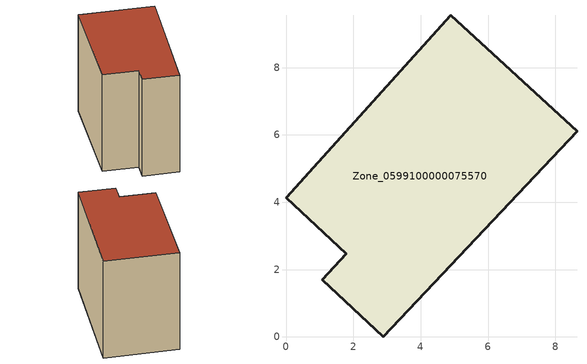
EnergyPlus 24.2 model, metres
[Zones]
Zone_0599100000075570
 floor ground (C_G): 1.07,1.7 1.79,2.47 0,4.14 4.89,9.56 8.64,6.11 2.89,0 z0
 wall outside (C_F): 1.79,2.47 1.07,1.7 2.89,0 8.64,6.11 4.89,9.56 0,4.14 1.79,2.47 z0:7.54
 roof outside (C_R): 4.89,9.56 0,4.14 1.79,2.47 1.07,1.7 2.89,0 8.64,6.11 z7.54
[BUILDING]
Pand.0599100000075570: North Axis=0; Terrain=City; Loads Convergence Tolerance Value=0.04; Temperature Convergence Tolerance Value=0.4; Solar Distribution=FullExterior; Maximum Number of Warmup Days=25; Minimum Number of Warmup Days=1
[Site:Location]
Rotterdam.The.Hague.AP_ZH_NLD Design_Conditions: Latitude=51.96; Longitude=4.45; Time Zone=1; Elevation=-4.5
[SITE:GROUNDTEMPERATURE:BUILDINGSURFACE]
18, 18, 18, 18, 18, 18, 18, 18, 18, 18, 18, 18
[MATERIAL] Thermal Absorptance=0.9; Solar Absorptance=0.7; Visible Absorptance=0.7
Name | Roughness | Thickness | Conductivity | Density | Specific Heat
G.TI.1946 | MediumSmooth | 0.15 | 1 | 540 | 1210
F.TI.1946 | Rough | 0.3 | 0.857143 | 1920 | 840
R.TI.1946 | MediumRough | 0.2 | 0.1 | 1500 | 1000
[CONSTRUCTION]
C_G: G.TI.1946
C_F: F.TI.1946
C_R: R.TI.1946
[ZONE]
Zone_0599100000075570: Type=1; Multiplier=1; Ceiling Height=Autocalculate; Volume=Autocalculate; Floor Area=autocalculate; Part of Total Floor Area=Yes
[ZONEINFILTRATION:DESIGNFLOWRATE]
Infil_Zone_0599100000075570: Zone or ZoneList or Space or SpaceList=Zone_0599100000075570; Schedule=AlwaysOn; Design Flow Rate Calculation Method=Flow/Area; Flow Rate per Floor Area=0.003; Constant Term Coefficient=1; Temperature Term Coefficient=0; Velocity Term Coefficient=0; Velocity Squared Term Coefficient=0
[HVACTEMPLATE:ZONE:IDEALLOADSAIRSYSTEM]
Zone_0599100000075570: Maximum Heating Supply Air Temperature=50; Minimum Cooling Supply Air Temperature=13; Maximum Heating Supply Air Humidity Ratio=0.0156; Minimum Cooling Supply Air Humidity Ratio=0.0077; Heating Limit=NoLimit; Cooling Limit=NoLimit; Dehumidification Control Type=ConstantSensibleHeatRatio; Cooling Sensible Heat Ratio=0.7; Dehumidification Setpoint=60; Humidification Control Type=None; Humidification Setpoint=30; Outdoor Air Method=None; Outdoor Air Flow Rate per Person=0.00944; Outdoor Air Flow Rate per Zone Floor Area=0; Outdoor Air Flow Rate per Zone=0; Demand Controlled Ventilation Type=None; Outdoor Air Economizer Type=NoEconomizer; Heat Recovery Type=None; Sensible Heat Recovery Effectiveness=0.7; Latent Heat Recovery Effectiveness=0.65
[ZONECONTROL:THERMOSTAT]
ThermostatControl_Zone_0599100000075570: Zone or ZoneList=Zone_0599100000075570; Control Type Schedule=DualSetpointControlType; Control 1=Thermostat_Zone_0599100000075570; Temperature Difference Between Cutout And Setpoint=0
[THERMOSTATSETPOINT:DUALSETPOINT]
Thermostat_Zone_0599100000075570: Heating Setpoint Temperature Schedule=HeatingSetpoint_Zone_0599100000075570; Cooling Setpoint Temperature Schedule=CoolingSetpoint_Zone_0599100000075570
[SCHEDULE:COMPACT]
HeatingSetpoint_Zone_0599100000075570: Through: 12/31, For: AllDays, Until: 24:00, 21
CoolingSetpoint_Zone_0599100000075570: Through: 12/31, For: AllDays, Until: 24:00, 24
DualSetpointControlType: Through: 12/31, For: AllDays, Until: 24:00, 4
AlwaysOn: Through: 12/31, For: AllDays, Until: 24:00, 1
